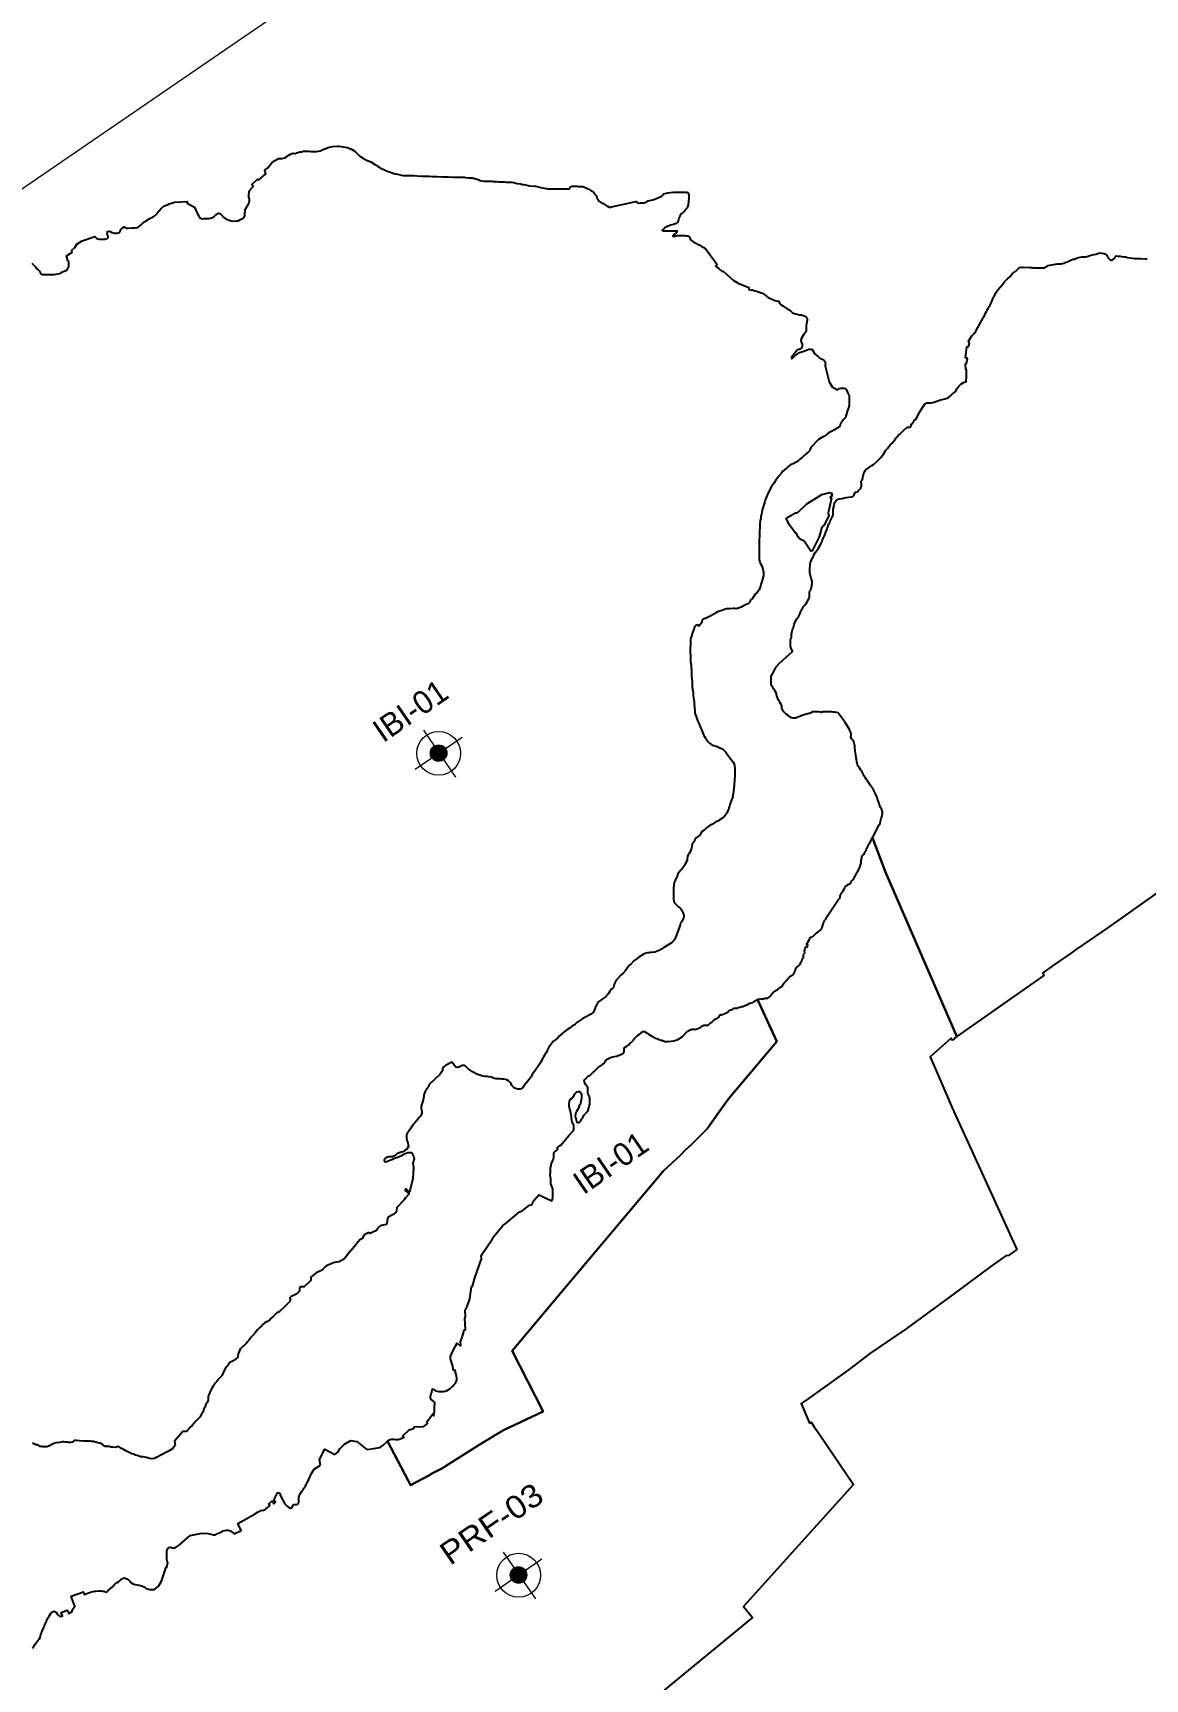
# Model space of a CAD drawing. Header units: metres. Extents: x 263924 to 318888, y 5017073 to 5064560.
# Drawn here: x 273638 to 278301, y 5035989 to 5042888 of the extents above; entities that cross this region are included whole.
import ezdxf

# ---------------------------------------------------------------- set-up
doc = ezdxf.new("R2010")
doc.units = ezdxf.units.M
doc.header["$LTSCALE"] = 38
for name, color, linetype, lineweight in [('1', 7, 'Continuous', 25), ('60', 7, 'Continuous', 13), ('61', 7, 'Continuous', 13)]:
    doc.layers.add(name, color=color, linetype=linetype, lineweight=lineweight)
doc.layers.add('6', color=7, linetype='Continuous')

msp = doc.modelspace()

# ---------------------------------------------------------------- hatches: boundary and pattern name
at = {"layer": '61'}
for points in [[(275358.59, 5039840.9, 1), (275319.46, 5039898.04, 1)], [(275693.69, 5036396.38, 1), (275654.55, 5036453.52, 1)]]:
    msp.add_hatch(color=256, dxfattribs=at).paths.add_polyline_path(points)

# ---------------------------------------------------------------- linework, layer by layer
at = {"layer": '1'}
for points in [[(274734.38, 5042381.96), (274740.38, 5042382.96), (274745.38, 5042384.96), (274757.38, 5042388.96), (274764.38, 5042389.96), (274772.38, 5042391.96), (274796.38, 5042391.96), (274803.38, 5042390.96), (274827.38, 5042390.96), (274835.38, 5042391.96), (274842.38, 5042393.96), (274849.38, 5042396.96), (274857.38, 5042399.96), (274866.38, 5042403.96), (274876.38, 5042406.96), (274885.38, 5042409.96), (274894.38, 5042411.96), (274913.38, 5042412.96), (274922.38, 5042412.96), (274955.38, 5042406.96), (274973.38, 5042400.96), (274988.38, 5042391.96)], [(274476.38, 5042098.96), (274490.38, 5042099.96), (274498.38, 5042100.96), (274506.38, 5042104.96), (274511.38, 5042106.96), (274519.38, 5042110.96), (274524.38, 5042114.96), (274526.38, 5042121.96), (274527.38, 5042128.96), (274528.38, 5042144.96), (274534.38, 5042156.96), (274538.38, 5042162.96), (274543.38, 5042172.96), (274545.38, 5042177.96), (274546.38, 5042182.96), (274546.38, 5042188.96), (274545.38, 5042194.96), (274543.38, 5042199.96), (274543.38, 5042205.96), (274544.38, 5042223.96), (274547.38, 5042228.96), (274552.38, 5042234.96), (274558.38, 5042241.96), (274561.38, 5042243.96), (274556.38, 5042251.96), (274580.38, 5042274.96), (274584.38, 5042270.96), (274615.38, 5042297.96), (274610.38, 5042308.96), (274613.38, 5042314.96), (274623.38, 5042322.96), (274643.38, 5042347.96), (274668.38, 5042361.96), (274683.38, 5042361.96), (274694.38, 5042363.96), (274701.38, 5042367.96), (274711.38, 5042375.96), (274718.38, 5042379.96), (274728.38, 5042383.96), (274734.38, 5042381.96)], [(274988.38, 5042391.96), (274995.38, 5042385.96), (275009.38, 5042371.96), (275024.38, 5042360.96), (275033.38, 5042355.96), (275043.38, 5042351.96), (275054.38, 5042346.96), (275074.38, 5042334.96), (275083.38, 5042329.96), (275090.38, 5042324.96), (275099.38, 5042318.96), (275114.39, 5042311.96), (275123.39, 5042308.96), (275133.39, 5042305.96), (275155.39, 5042297.96), (275166.39, 5042295.96), (275177.39, 5042292.96), (275188.39, 5042290.96), (275207.39, 5042289.96), (275236.39, 5042289.96), (275249.39, 5042288.96), (275268.39, 5042287.96), (275274.39, 5042287.96), (275284.39, 5042286.96), (275301.39, 5042286.96), (275311.39, 5042285.96), (275332.39, 5042285.96), (275353.39, 5042284.96), (275379.39, 5042284.96), (275399.39, 5042283.96), (275417.39, 5042283.96), (275431.39, 5042282.96), (275447.39, 5042282.96), (275452.39, 5042281.96), (275464.39, 5042280.96), (275472.39, 5042280.96), (275479.39, 5042279.96), (275495.39, 5042275.96), (275504.39, 5042272.96), (275511.39, 5042269.96)], [(275511.39, 5042269.96), (275518.39, 5042267.96), (275528.39, 5042266.96), (275536.39, 5042265.96), (275562.39, 5042265.96), (275568.39, 5042264.96), (275583.39, 5042264.96), (275591.39, 5042263.96), (275615.39, 5042263.96), (275621.39, 5042262.96), (275639.39, 5042261.96), (275646.39, 5042261.96), (275652.39, 5042260.96), (275658.39, 5042258.96), (275668.39, 5042256.96), (275682.39, 5042254.96), (275691.39, 5042252.96), (275696.39, 5042251.96), (275708.39, 5042249.96), (275719.39, 5042246.96), (275745.39, 5042244.96), (275750.39, 5042243.96), (275756.39, 5042242.96), (275761.39, 5042240.96), (275767.39, 5042239.96), (275774.39, 5042237.96), (275796.4, 5042234.96), (275823.4, 5042234.96), (275833.4, 5042233.96), (275880.4, 5042233.96), (275887.4, 5042234.96), (275889.4, 5042239.96), (275894.4, 5042243.96), (275899.4, 5042244.96), (275920.4, 5042244.96), (275925.4, 5042243.96), (275943.4, 5042243.96), (275948.4, 5042242.96), (275953.4, 5042239.96), (275963.4, 5042235.96)], [(275963.4, 5042235.96), (275968.4, 5042232.96), (275977.4, 5042227.96), (275983.4, 5042223.96), (275988.4, 5042219.96), (275994.4, 5042212.96), (276000.4, 5042204.96), (276004.4, 5042192.96), (276008.4, 5042187.96), (276013.4, 5042181.96), (276017.4, 5042177.96), (276023.4, 5042174.96), (276028.4, 5042172.96), (276041.4, 5042163.96), (276046.4, 5042161.96), (276053.4, 5042157.96), (276059.4, 5042157.96), (276063.4, 5042158.96), (276166.4, 5042181.96), (276171.4, 5042176.96), (276179.4, 5042174.96), (276185.4, 5042175.96), (276199.4, 5042175.96), (276207.4, 5042177.96), (276212.4, 5042179.96), (276217.4, 5042183.96), (276237.4, 5042188.96), (276242.4, 5042189.96), (276248.4, 5042191.96), (276255.4, 5042194.96), (276271.4, 5042202.96), (276276.4, 5042204.96), (276281.4, 5042210.96), (276281.4, 5042213.96), (276299.4, 5042216.96), (276322.4, 5042220.96), (276363.4, 5042220.96), (276371.4, 5042219.96), (276379.4, 5042219.96), (276384.4, 5042218.96)], [(276384.4, 5042218.96), (276388.4, 5042208.96), (276388.4, 5042196.96), (276385.4, 5042166.96), (276382.4, 5042158.96), (276380.4, 5042153.96), (276376.4, 5042148.96), (276369.4, 5042140.96), (276365.4, 5042136.96), (276357.4, 5042130.96), (276351.4, 5042122.96), (276345.4, 5042110.96), (276344.4, 5042104.96), (276340.4, 5042092.96), (276334.4, 5042088.96), (276327.4, 5042085.96), (276316.4, 5042082.96), (276311.4, 5042081.96), (276305.4, 5042079.96), (276294.4, 5042074.96), (276289.4, 5042071.96), (276281.4, 5042065.96), (276276.4, 5042060.96), (276281.4, 5042058.96), (276331.41, 5042058.96), (276338.41, 5042057.96), (276336.41, 5042050.96), (276325.41, 5042040.96), (276321.41, 5042035.96), (276327.41, 5042033.96), (276333.41, 5042037.96), (276338.41, 5042038.96), (276371.41, 5042038.96), (276378.41, 5042037.96), (276384.41, 5042037.96), (276391.41, 5042033.96), (276392.41, 5042027.96), (276398.41, 5042019.96), (276404.41, 5042013.95), (276414.41, 5042007.95)], [(274093.38, 5042084.96), (274099.38, 5042090.96), (274106.38, 5042095.96), (274120.38, 5042104.96), (274126.38, 5042108.96), (274142.38, 5042116.96), (274150.38, 5042122.96), (274156.38, 5042127.96), (274162.38, 5042136.96), (274166.38, 5042140.96), (274174.38, 5042149.96), (274184.38, 5042159.96), (274196.38, 5042165.96), (274202.38, 5042167.96), (274209.38, 5042170.96), (274219.38, 5042174.96), (274231.38, 5042178.96), (274284.38, 5042181.96), (274284.38, 5042173.96), (274315.38, 5042157.96), (274327.38, 5042132.96), (274333.38, 5042119.96), (274336.38, 5042114.96), (274347.38, 5042108.96), (274355.38, 5042109.96), (274376.38, 5042109.96), (274383.38, 5042110.96), (274391.38, 5042113.96), (274396.38, 5042116.96), (274401.38, 5042120.96), (274413.38, 5042130.96), (274418.38, 5042131.96), (274424.38, 5042129.96), (274433.38, 5042120.96), (274437.38, 5042115.96), (274442.38, 5042111.96), (274447.38, 5042108.96), (274461.38, 5042102.96), (274469.38, 5042099.96), (274476.38, 5042098.96)], [(273789.38, 5041927.96), (273786.38, 5041932.96), (273782.38, 5041939.96), (273781.38, 5041944.96), (273779.38, 5041953.96), (273802.38, 5041968.96), (273801.38, 5041976.96), (273814.38, 5041987.96), (273822.37, 5042002.96), (273845.37, 5042015.96), (273897.38, 5042034.96), (273905.38, 5042027.96), (273910.38, 5042024.96), (273916.38, 5042022.96), (273932.38, 5042022.96), (273940.38, 5042023.96), (273949.38, 5042025.96), (273953.38, 5042029.96), (273953.38, 5042035.96), (273949.38, 5042044.96), (273950.38, 5042055.96), (273955.38, 5042056.96), (273962.38, 5042054.96), (273969.38, 5042051.96), (273974.38, 5042049.96), (273980.38, 5042048.96), (273990.38, 5042048.96), (273999.38, 5042050.96), (274004.38, 5042056.96), (274008.38, 5042064.96), (274013.38, 5042070.96), (274020.38, 5042074.96), (274026.38, 5042070.96), (274031.38, 5042069.96), (274037.38, 5042069.96), (274054.38, 5042070.96), (274067.38, 5042070.96), (274078.38, 5042072.96), (274083.38, 5042075.96), (274093.38, 5042084.96)], [(276414.41, 5042007.95), (276423.41, 5042002.95), (276428.41, 5042000.95), (276433.41, 5041997.95), (276439.41, 5041993.95), (276444.41, 5041991.95), (276452.41, 5041988.95), (276455.41, 5041983.95), (276460.41, 5041979.95), (276506.41, 5041916.95), (276499.41, 5041910.95), (276504.41, 5041906.95), (276511.41, 5041903.95), (276527.41, 5041887.95), (276531.41, 5041888.95), (276573.41, 5041850.95), (276594.41, 5041838.95), (276639.42, 5041820.95), (276639.42, 5041812.95), (276651.42, 5041809.95), (276653.42, 5041810.95), (276697.42, 5041796.95), (276701.42, 5041793.95), (276708.42, 5041788.95), (276720.42, 5041778.95), (276730.42, 5041774.95), (276748.42, 5041766.95), (276754.42, 5041764.95), (276760.42, 5041763.95), (276765.42, 5041762.95), (276768.42, 5041756.95), (276774.42, 5041748.95), (276781.42, 5041743.95), (276787.42, 5041739.95), (276800.42, 5041731.95), (276805.42, 5041728.95), (276811.42, 5041724.95), (276816.42, 5041720.95), (276824.42, 5041713.95), (276826.42, 5041712.95)], [(273633.37, 5041922.96), (273641.37, 5041915.96), (273645.37, 5041911.96), (273649.37, 5041906.96), (273653.37, 5041899.96), (273661.38, 5041892.96), (273665.38, 5041888.96), (273669.38, 5041883.96), (273673.38, 5041877.96), (273678.38, 5041874.96), (273714.38, 5041874.96), (273729.38, 5041875.96), (273735.38, 5041876.96), (273749.38, 5041879.96), (273756.38, 5041881.96), (273762.38, 5041885.96), (273769.38, 5041888.96), (273779.38, 5041893.96), (273785.38, 5041899.96), (273788.38, 5041908.96), (273789.38, 5041921.96), (273789.38, 5041927.96)], [(277679.43, 5041803.95), (277681.43, 5041807.95), (277683.43, 5041810.95), (277702.43, 5041833.95), (277712.43, 5041847.95), (277725.43, 5041858.95), (277733.43, 5041865.95), (277739.43, 5041872.95), (277743.43, 5041877.95), (277750.43, 5041883.95), (277758.43, 5041889.95), (277768.43, 5041898.95), (277775.43, 5041904.95), (277783.43, 5041905.95), (277789.43, 5041905.95), (277819.43, 5041904.95), (277825.43, 5041904.95), (277831.43, 5041903.95), (277847.43, 5041903.95), (277864.43, 5041902.95), (277870.43, 5041902.95), (277877.43, 5041903.95), (277889.43, 5041909.95), (277894.43, 5041912.95), (277932.43, 5041919.96), (277948.43, 5041919.96), (277953.43, 5041920.96), (277962.43, 5041922.96), (277967.43, 5041925.96), (277973.43, 5041928.96), (277980.43, 5041930.96), (277992.43, 5041936.96), (277999.43, 5041938.96), (278004.43, 5041939.96), (278010.43, 5041942.96), (278021.43, 5041946.96), (278035.43, 5041948.96), (278052.43, 5041949.96), (278062.43, 5041951.96), (278068.43, 5041954.96)], [(278068.43, 5041954.96), (278074.43, 5041956.96), (278080.43, 5041957.96), (278087.43, 5041958.96), (278095.43, 5041960.96), (278100.43, 5041962.96), (278111.43, 5041965.96), (278127.43, 5041962.96), (278135.43, 5041960.96), (278140.43, 5041956.96), (278142.43, 5041951.96), (278144.43, 5041945.96), (278155.43, 5041935.96)], [(278155.43, 5041935.96), (278162.43, 5041934.96), (278168.43, 5041938.96), (278173.43, 5041943.96), (278175.43, 5041948.96), (278179.43, 5041952.96), (278186.43, 5041951.96), (278195.43, 5041951.96), (278202.43, 5041950.96), (278213.43, 5041949.96), (278220.43, 5041948.96), (278226.43, 5041946.96), (278247.43, 5041943.96), (278256.43, 5041942.96), (278273.43, 5041941.96), (278282.43, 5041941.96), (278300.43, 5041940.96), (278309.43, 5041940.96)], [(277504.44, 5041383.95), (277508.44, 5041388.95), (277511.44, 5041395.95), (277520.44, 5041407.95), (277528.44, 5041415.95), (277542.44, 5041423.95), (277550.44, 5041425.95), (277552.44, 5041448.95), (277552.44, 5041456.95), (277551.44, 5041473.95), (277549.44, 5041481.95), (277547.44, 5041493.95), (277547.44, 5041500.95), (277552.44, 5041502.95), (277555.44, 5041523.95), (277547.44, 5041525.95), (277553.44, 5041571.95), (277560.44, 5041572.95), (277564.44, 5041585.95), (277560.43, 5041595.95), (277574.43, 5041617.95), (277584.43, 5041627.95), (277590.43, 5041637.95), (277623.43, 5041695.95), (277626.43, 5041700.95), (277628.43, 5041706.95), (277631.43, 5041712.95), (277635.43, 5041719.95), (277640.43, 5041728.95), (277644.43, 5041735.95), (277647.43, 5041741.95), (277650.43, 5041746.95), (277653.43, 5041753.95), (277657.43, 5041761.95), (277661.43, 5041770.95), (277663.43, 5041775.95), (277668.43, 5041784.95), (277675.43, 5041796.95), (277678.36, 5041802.09), (277679.43, 5041803.95)], [(276826.42, 5041712.95), (276829.42, 5041711.95), (276840.42, 5041708.95), (276852.42, 5041706.95), (276859.42, 5041705.95), (276871.42, 5041701.95), (276880.42, 5041696.95), (276884.42, 5041691.95), (276884.42, 5041682.95), (276881.42, 5041667.95), (276880.42, 5041660.95), (276880.42, 5041653.95), (276879.42, 5041639.95), (276878.43, 5041634.95), (276874.43, 5041628.95), (276868.43, 5041622.95), (276860.43, 5041607.95), (276857.43, 5041598.95), (276858.43, 5041592.95), (276862.43, 5041582.95), (276863.43, 5041573.95), (276860.43, 5041567.95), (276853.43, 5041562.95), (276848.43, 5041560.95), (276842.43, 5041557.95), (276833.43, 5041548.95), (276821.43, 5041533.95), (276818.43, 5041527.95), (276819.43, 5041521.95), (276831.43, 5041532.95), (276837.43, 5041538.95), (276852.43, 5041547.95), (276860.43, 5041550.95), (276866.43, 5041552.95), (276881.43, 5041558.95), (276886.43, 5041559.95), (276891.43, 5041561.95), (276900.43, 5041562.95), (276905.43, 5041560.95), (276913.43, 5041546.95)], [(276913.43, 5041546.95), (276917.43, 5041541.95), (276931.43, 5041529.95), (276936.43, 5041524.95), (276941.43, 5041521.95), (276947.43, 5041519.95), (276955.43, 5041514.95), (276959.43, 5041508.95), (276960.43, 5041503.95), (276959.43, 5041497.95), (276959.43, 5041491.95), (276976.43, 5041425.95), (276989.43, 5041404.95), (277011.44, 5041391.95), (277019.44, 5041397.95), (277024.44, 5041398.95), (277039.44, 5041398.95), (277044.44, 5041397.95), (277048.44, 5041391.95), (277054.44, 5041376.95), (277058.44, 5041371.95), (277059.44, 5041366.95), (277060.44, 5041358.95), (277060.44, 5041335.95), (277059.44, 5041325.95), (277057.44, 5041316.95), (277053.44, 5041305.95), (277051.44, 5041300.95), (277048.44, 5041291.95), (277046.44, 5041282.95), (277045.44, 5041277.95), (277042.44, 5041272.95), (277037.44, 5041268.95), (277033.44, 5041263.95), (277028.44, 5041257.95), (277022.44, 5041246.95), (277020.44, 5041238.95), (277015.44, 5041235.95), (277010.44, 5041230.95), (276998.44, 5041224.95)], [(277198.45, 5041115.94), (277203.45, 5041122.94), (277208.45, 5041128.94), (277214.45, 5041138.95), (277220.45, 5041145.95), (277226.45, 5041153.95), (277234.45, 5041163.95), (277240.45, 5041168.95), (277245.45, 5041174.95), (277251.45, 5041182.95), (277255.45, 5041188.95), (277260.45, 5041193.95), (277265.45, 5041199.95), (277272.45, 5041205.95), (277289.44, 5041222.95), (277301.44, 5041233.95), (277306.44, 5041234.95), (277313.44, 5041234.95), (277318.44, 5041238.95), (277321.44, 5041247.95), (277330.44, 5041259.95), (277332.44, 5041265.95), (277340.44, 5041268.95), (277355.44, 5041297.95), (277376.44, 5041330.95), (277377.44, 5041332.95), (277380.44, 5041334.95), (277385.44, 5041336.95), (277391.44, 5041336.95), (277402.44, 5041337.95), (277411.44, 5041338.95), (277435.44, 5041347.95), (277442.44, 5041349.95), (277449.44, 5041350.95), (277455.44, 5041352.95), (277460.44, 5041353.95), (277474.44, 5041358.95), (277486.44, 5041368.95), (277491.44, 5041373.95), (277504.44, 5041383.95)], [(276998.44, 5041224.95), (276986.44, 5041216.95), (276979.44, 5041213.95), (276972.44, 5041209.95), (276962.44, 5041201.95), (276958.44, 5041197.95), (276952.44, 5041195.95), (276945.44, 5041192.95), (276931.44, 5041183.95), (276919.44, 5041171.95), (276908.44, 5041158.95), (276899.44, 5041149.94), (276896.44, 5041143.94), (276895.44, 5041137.94), (276889.44, 5041131.94), (276882.44, 5041125.94), (276871.44, 5041116.94), (276865.44, 5041110.94), (276851.44, 5041099.94), (276846.44, 5041094.94), (276840.44, 5041090.94), (276828.44, 5041083.94), (276820.44, 5041080.94), (276813.44, 5041077.94), (276803.44, 5041069.94), (276798.44, 5041064.94), (276787.44, 5041055.94), (276782.44, 5041050.94), (276774.44, 5041040.94), (276764.44, 5041028.94), (276758.44, 5041020.94), (276751.44, 5041011.94), (276745.45, 5041002.94), (276734.45, 5040986.94), (276724.45, 5040968.94), (276720.45, 5040958.94), (276716.45, 5040950.94), (276713.45, 5040943.94), (276708.45, 5040929.94), (276706.45, 5040922.94)], [(276995.45, 5040899.94), (276996.45, 5040904.94), (276997.45, 5040910.94), (276999.45, 5040919.94), (277005.45, 5040927.94), (277013.45, 5040933.94), (277020.45, 5040934.94), (277030.45, 5040936.94), (277047.7, 5040940.12), (277068.45, 5040943.94), (277077.45, 5040945.94), (277081.45, 5040949.94), (277083.45, 5040959.94), (277088.45, 5040962.94), (277094.45, 5040963.94), (277097.45, 5040968.94), (277101.45, 5040972.94), (277106.45, 5040976.94), (277109.45, 5040981.94), (277111.45, 5040987.94), (277112.45, 5040992.94), (277112.45, 5040998.94), (277110.45, 5041003.94), (277110.45, 5041009.94), (277114.45, 5041013.94), (277117.45, 5041021.94), (277117.45, 5041027.94), (277119.45, 5041033.94), (277120.45, 5041038.94), (277124.45, 5041046.94), (277127.45, 5041053.94), (277130.45, 5041056.94), (277150.45, 5041071.94), (277155.45, 5041074.94), (277161.45, 5041078.94), (277174.45, 5041089.94), (277179.45, 5041093.94), (277184.45, 5041099.94), (277190.45, 5041105.94), (277198.45, 5041115.94)], [(276706.45, 5040922.94), (276703.45, 5040913.94), (276698.45, 5040896.94), (276695.45, 5040887.94), (276692.45, 5040870.94), (276690.45, 5040861.94), (276689.45, 5040852.94), (276687.45, 5040844.94), (276685.45, 5040829.94), (276685.45, 5040811.94), (276684.45, 5040801.94), (276684.45, 5040783.94), (276683.45, 5040755.94), (276683.45, 5040743.94), (276682.45, 5040716.94), (276683.46, 5040689.94), (276683.46, 5040679.94), (276685.46, 5040671.94), (276687.46, 5040665.94), (276693.46, 5040653.94), (276699.46, 5040634.94), (276700.46, 5040627.94), (276700.46, 5040612.94), (276699.46, 5040607.94), (276697.46, 5040598.94), (276692.46, 5040583.94), (276690.46, 5040576.94), (276688.46, 5040568.94), (276683.46, 5040553.94), (276678.46, 5040548.94), (276672.46, 5040541.94), (276666.46, 5040535.94), (276654.46, 5040517.94), (276649.46, 5040512.94), (276645.46, 5040507.94), (276640.46, 5040498.94), (276632.46, 5040493.94), (276625.46, 5040490.94), (276614.46, 5040484.94), (276607.46, 5040480.94)], [(276895.46, 5040549.94), (276899.46, 5040553.94), (276901.46, 5040559.94), (276902.46, 5040564.94), (276904.46, 5040579.94), (276905.46, 5040584.94), (276904.46, 5040589.94), (276901.46, 5040600.94), (276899.46, 5040607.94), (276898.46, 5040613.94), (276896.46, 5040619.94), (276895.46, 5040626.94), (276895.46, 5040637.94), (276896.46, 5040662.94), (276898.46, 5040668.94), (276901.46, 5040675.94), (276905.46, 5040685.94), (276910.46, 5040694.94), (276912.46, 5040699.94), (276918.46, 5040711.94), (276924.46, 5040718.94), (276929.46, 5040726.94), (276933.46, 5040731.94), (276937.46, 5040737.94), (276944.46, 5040750.94), (276946.46, 5040756.94), (276948.46, 5040763.94), (276960.46, 5040789.94), (276961.46, 5040792.94), (276965.46, 5040802.94), (276968.46, 5040808.94), (276975.45, 5040829.94), (276978.45, 5040835.94), (276980.45, 5040840.94), (276990.45, 5040860.94), (276992.45, 5040866.94), (276992.45, 5040877.94), (276993.45, 5040886.94), (276993.45, 5040892.94), (276995.45, 5040899.94)], [(276764.48, 5040090.93), (276758.48, 5040105.93), (276755.48, 5040114.93), (276753.48, 5040121.93), (276749.48, 5040128.93), (276747.48, 5040133.93), (276743.48, 5040138.93), (276739.47, 5040144.93), (276732.47, 5040153.93), (276733.47, 5040191.93), (276744.47, 5040211.93), (276753.47, 5040230.93), (276767.47, 5040246.93), (276822.47, 5040295.93), (276813.47, 5040315.93), (276814.47, 5040346.94), (276816.47, 5040349.94), (276818.47, 5040354.94), (276818.47, 5040367.94), (276820.47, 5040379.94), (276822.47, 5040386.94), (276826.47, 5040395.94), (276828.47, 5040401.94), (276829.47, 5040407.94), (276835.47, 5040422.94), (276840.47, 5040431.94), (276849.47, 5040442.94), (276852.47, 5040448.94), (276857.47, 5040462.94), (276859.47, 5040467.94), (276864.47, 5040475.94), (276868.46, 5040483.94), (276874.46, 5040489.94), (276880.46, 5040496.94), (276884.46, 5040502.94), (276892.46, 5040518.94), (276893.46, 5040523.94), (276893.46, 5040537.94), (276894.46, 5040542.94), (276895.46, 5040549.94)], [(276607.46, 5040480.94), (276600.46, 5040477.94), (276586.46, 5040473.94), (276580.46, 5040474.94), (276574.46, 5040474.94), (276559.46, 5040473.94), (276545.46, 5040473.94), (276533.46, 5040469.94), (276527.46, 5040466.94), (276522.46, 5040465.94), (276517.46, 5040463.94), (276507.46, 5040460.94), (276492.46, 5040451.94), (276486.46, 5040448.94), (276480.46, 5040444.94), (276460.46, 5040434.94), (276448.46, 5040430.94), (276443.46, 5040426.94), (276442.46, 5040419.94), (276444.46, 5040417.94), (276429.46, 5040401.94), (276425.46, 5040406.94), (276421.46, 5040405.94), (276415.46, 5040402.94), (276411.46, 5040396.94), (276408.46, 5040388.94), (276405.46, 5040381.94), (276403.46, 5040374.94), (276398.46, 5040359.94), (276396.46, 5040352.93), (276395.46, 5040346.93), (276394.46, 5040328.93), (276394.46, 5040322.93), (276393.46, 5040308.93), (276393.46, 5040300.93), (276394.47, 5040268.93), (276394.47, 5040259.93), (276395.47, 5040249.93), (276397.47, 5040239.93), (276399.47, 5040207.93)], [(276399.47, 5040207.93), (276399.47, 5040192.93), (276400.47, 5040181.93), (276401.47, 5040166.93), (276401.47, 5040156.93), (276402.47, 5040145.93), (276405.47, 5040122.93), (276406.47, 5040109.93), (276410.47, 5040084.93), (276410.47, 5040073.93), (276411.47, 5040062.93), (276412.47, 5040043.93), (276413.47, 5040036.93), (276415.47, 5040029.93), (276418.47, 5040022.93), (276424.47, 5040005.93), (276428.47, 5039997.93), (276437.47, 5039976.93), (276439.47, 5039970.93), (276442.47, 5039963.93), (276447.47, 5039950.93), (276450.47, 5039943.93), (276453.47, 5039938.93), (276458.47, 5039931.93), (276470.47, 5039914.93), (276474.47, 5039910.93), (276479.47, 5039907.93), (276488.47, 5039902.93), (276506.47, 5039896.93), (276511.47, 5039894.93), (276522.47, 5039890.93), (276529.47, 5039886.93), (276535.47, 5039880.93), (276542.47, 5039872.93), (276546.47, 5039868.93), (276551.47, 5039860.93), (276560.47, 5039849.93), (276565.47, 5039842.93), (276573.47, 5039830.93), (276577.47, 5039823.93)], [(277067.48, 5039955.93), (277063.48, 5039964.93), (277060.48, 5039970.93), (277043.48, 5039997.93), (277038.48, 5040002.93), (277036.48, 5040007.93), (277032.48, 5040012.93), (277028.48, 5040018.93), (277020.48, 5040028.93), (277017.48, 5040033.93), (277013.48, 5040037.93), (277007.48, 5040039.93), (277000.48, 5040040.93), (276993.48, 5040040.93), (276986.48, 5040041.93), (276972.48, 5040041.93), (276967.48, 5040042.93), (276949.48, 5040042.93), (276944.48, 5040039.93), (276939.48, 5040040.93), (276931.48, 5040041.93), (276905.48, 5040041.93), (276902.48, 5040038.93), (276865.48, 5040028.93), (276835.48, 5040015.93), (276824.48, 5040015.93), (276818.48, 5040016.93), (276813.48, 5040019.93), (276808.48, 5040024.93), (276803.48, 5040027.93), (276796.48, 5040032.93), (276783.48, 5040045.93), (276777.48, 5040057.93), (276778.48, 5040062.93), (276778.48, 5040068.93), (276776.48, 5040070.93), (276775.48, 5040073.93), (276770.48, 5040079.93), (276767.48, 5040085.93), (276764.48, 5040090.93)], [(277199.48, 5039623.93), (277195.48, 5039635.93), (277191.48, 5039641.93), (277188.48, 5039648.93), (277186.48, 5039657.93), (277185.02, 5039663.03), (277179.48, 5039676.93), (277177.48, 5039682.93), (277174.48, 5039688.93), (277168.48, 5039701.93), (277162.48, 5039715.93), (277152.48, 5039729.93), (277145.48, 5039739.93), (277140.48, 5039745.93), (277137.48, 5039751.93), (277131.48, 5039760.93), (277126.48, 5039767.93), (277123.48, 5039772.93), (277118.48, 5039781.93), (277115.48, 5039787.93), (277113.48, 5039792.93), (277109.48, 5039797.93), (277102.48, 5039808.93), (277098.48, 5039814.93), (277095.48, 5039820.93), (277092.48, 5039833.93), (277090.48, 5039842.93), (277088.48, 5039857.93), (277087.48, 5039862.93), (277085.48, 5039878.93), (277084.48, 5039893.93), (277083.48, 5039899.93), (277081.48, 5039910.93), (277079.48, 5039916.93), (277075.48, 5039922.93), (277070.48, 5039929.93), (277067.48, 5039936.93), (277068.48, 5039943.93), (277068.48, 5039950.93), (277067.48, 5039955.93)], [(276577.47, 5039823.93), (276579.47, 5039817.93), (276580.47, 5039806.93), (276581.47, 5039798.93), (276580.47, 5039791.93), (276580.47, 5039773.93), (276579.47, 5039755.93), (276579.47, 5039748.93), (276578.47, 5039741.93), (276577.47, 5039730.93), (276576.47, 5039725.93), (276575.47, 5039707.93), (276574.47, 5039699.93), (276572.47, 5039692.93), (276570.47, 5039682.93), (276567.47, 5039673.93), (276565.47, 5039668.93), (276561.47, 5039657.93), (276560.47, 5039650.93), (276557.47, 5039643.93), (276555.47, 5039637.93), (276550.47, 5039624.93), (276547.47, 5039617.93), (276543.47, 5039611.93), (276535.47, 5039602.93), (276531.47, 5039598.93), (276522.47, 5039592.93), (276514.47, 5039587.93), (276509.47, 5039584.93), (276501.47, 5039580.93), (276495.47, 5039576.93), (276486.47, 5039571.93), (276481.47, 5039568.93), (276475.47, 5039565.93), (276467.47, 5039560.93), (276462.47, 5039556.93), (276452.47, 5039546.93), (276441.47, 5039538.93), (276436.47, 5039529.93), (276433.47, 5039524.93)], [(278366.49, 5039294.93), (278212.49, 5039185.93), (278131.28, 5039129.36), (278123.49, 5039123.93), (278009.48, 5039044.93), (277991.64, 5039032.5), (277920.48, 5038982.93), (277871.48, 5038948.93), (277876.48, 5038937.93), (277722.39, 5038829.41), (277511.23, 5038681.5), (277211.99, 5039370.68), (277157.48, 5039513.93), (277185.48, 5039568.93), (277189.48, 5039574.93), (277191.48, 5039582.93), (277193.48, 5039589.93), (277194.48, 5039594.93), (277196.48, 5039602.93), (277198.48, 5039609.93), (277199.48, 5039615.93), (277199.48, 5039623.93)], [(276433.47, 5039524.93), (276428.47, 5039520.93), (276418.47, 5039514.93), (276413.47, 5039505.93), (276411.47, 5039499.93), (276407.47, 5039494.93), (276401.47, 5039486.93), (276398.47, 5039470.93), (276393.47, 5039455.93), (276389.47, 5039448.93), (276385.47, 5039442.93), (276382.47, 5039436.93), (276381.47, 5039426.93), (276380.47, 5039418.93), (276374.47, 5039407.93), (276369.47, 5039398.93), (276366.47, 5039393.93), (276358.47, 5039382.93), (276353.47, 5039376.93), (276342.47, 5039362.93), (276338.47, 5039353.93), (276335.47, 5039344.93), (276330.47, 5039335.93), (276326.47, 5039327.93), (276324.47, 5039314.93), (276323.47, 5039304.93), (276323.47, 5039256.93), (276326.47, 5039243.93), (276330.47, 5039238.93), (276344.47, 5039224.93), (276354.47, 5039216.93), (276358.47, 5039211.93), (276361.47, 5039206.93), (276363.47, 5039201.93), (276364.47, 5039196.93), (276366.47, 5039191.93), (276367.47, 5039185.93), (276365.47, 5039177.93), (276362.47, 5039171.93), (276357.47, 5039162.93)], [(277062.48, 5039321.93), (277066.48, 5039326.93), (277069.48, 5039332.93), (277073.48, 5039336.93), (277077.48, 5039341.93), (277080.48, 5039346.93), (277086.48, 5039355.93), (277093.48, 5039369.93), (277096.48, 5039374.93), (277101.48, 5039383.93), (277104.48, 5039390.93), (277109.48, 5039405.93), (277110.48, 5039412.93), (277110.48, 5039418.93), (277112.48, 5039429.93), (277113.48, 5039434.93), (277115.48, 5039440.93), (277122.48, 5039445.93), (277127.48, 5039456.93), (277131.48, 5039461.93), (277134.48, 5039470.93), (277136.48, 5039475.93), (277139.48, 5039480.93), (277140.48, 5039482.93), (277141.48, 5039485.93), (277148.48, 5039495.93), (277157.48, 5039513.93), (277211.99, 5039370.68), (277511.23, 5038681.5)], [(276868.47, 5039022.93), (276870.47, 5039027.93), (276874.47, 5039032.93), (276873.47, 5039039.93), (276877.47, 5039057.93), (276884.47, 5039055.93), (276887.47, 5039064.93), (276881.47, 5039067.93), (276890.47, 5039083.93), (276892.47, 5039085.93), (276896.47, 5039096.93), (276901.47, 5039099.93), (276907.47, 5039100.93), (276912.47, 5039104.93), (276916.47, 5039109.93), (276923.47, 5039115.93), (276928.47, 5039118.93), (276934.47, 5039122.93), (276942.47, 5039129.93), (276946.47, 5039138.93), (276949.47, 5039147.93), (276950.47, 5039152.93), (276952.47, 5039158.93), (276958.47, 5039168.93), (276962.48, 5039173.93), (276966.48, 5039181.93), (276969.48, 5039186.93), (277014.48, 5039254.93), (277020.48, 5039260.93), (277022.48, 5039264.93), (277022.48, 5039270.93), (277025.48, 5039276.93), (277028.48, 5039281.93), (277032.48, 5039286.93), (277035.48, 5039291.93), (277039.48, 5039298.93), (277046.48, 5039312.93), (277052.48, 5039315.93), (277056.48, 5039319.93), (277062.48, 5039321.93)], [(276357.47, 5039162.93), (276353.47, 5039157.93), (276351.47, 5039149.93), (276348.47, 5039141.93), (276339.47, 5039114.93), (276332.47, 5039096.93), (276329.47, 5039089.93), (276324.47, 5039083.93), (276319.47, 5039078.93), (276311.47, 5039071.93), (276303.47, 5039066.93), (276290.47, 5039058.93), (276283.47, 5039054.93), (276278.47, 5039050.93), (276273.47, 5039047.93), (276263.47, 5039042.93), (276258.47, 5039040.93), (276252.47, 5039037.93), (276245.47, 5039035.93), (276233.47, 5039033.93), (276226.47, 5039033.93), (276220.47, 5039032.93), (276214.47, 5039032.93), (276208.47, 5039030.93), (276200.47, 5039027.93), (276178.47, 5039014.93), (276171.46, 5039008.93), (276157.46, 5038998.93), (276146.46, 5038986.93), (276139.46, 5038980.93), (276132.46, 5038972.93), (276119.46, 5038954.93), (276111.46, 5038945.93), (276103.46, 5038938.93), (276095.46, 5038930.93), (276083.46, 5038917.93), (276076.46, 5038903.93), (276074.46, 5038897.93), (276072.46, 5038886.93), (276065.46, 5038880.93)], [(276683.47, 5038839.93), (276686.47, 5038838.93), (276693.47, 5038839.93), (276701.47, 5038839.93), (276706.47, 5038841.93), (276712.47, 5038842.93), (276718.47, 5038842.93), (276724.47, 5038846.93), (276729.47, 5038850.93), (276732.47, 5038855.93), (276736.47, 5038860.93), (276740.47, 5038864.93), (276745.47, 5038868.93), (276755.47, 5038875.93), (276760.47, 5038878.93), (276770.47, 5038886.93), (276777.47, 5038891.93), (276781.47, 5038896.93), (276784.47, 5038901.93), (276788.47, 5038907.93), (276797.47, 5038916.93), (276801.47, 5038921.93), (276810.47, 5038929.93), (276818.47, 5038937.93), (276824.47, 5038940.93), (276828.47, 5038944.93), (276830.47, 5038950.93), (276833.47, 5038956.93), (276834.47, 5038961.93), (276838.47, 5038969.93), (276842.47, 5038974.93), (276847.47, 5038977.93), (276852.47, 5038981.93), (276854.47, 5038986.93), (276858.47, 5038993.93), (276861.47, 5038998.93), (276863.47, 5039004.93), (276866.47, 5039009.93), (276868.47, 5039014.93), (276868.47, 5039022.93)], [(276065.46, 5038880.93), (276059.46, 5038876.93), (276055.46, 5038868.92), (276051.46, 5038861.92), (276045.46, 5038854.92), (276040.46, 5038849.92), (276032.46, 5038843.92), (276024.46, 5038838.92), (276009.46, 5038826.92), (276005.46, 5038821.92), (276002.46, 5038815.92), (275996.46, 5038805.92), (275993.46, 5038797.92), (275988.46, 5038783.92), (275981.46, 5038776.92), (275943.46, 5038757.92), (275935.46, 5038751.92), (275918.46, 5038739.92), (275911.46, 5038733.92), (275906.46, 5038729.92), (275900.46, 5038725.92), (275887.46, 5038716.92), (275880.46, 5038711.92), (275871.46, 5038705.92), (275864.46, 5038699.92), (275846.46, 5038684.92), (275838.46, 5038676.92), (275830.46, 5038669.92), (275820.46, 5038661.92), (275809.46, 5038648.92), (275804.46, 5038642.92), (275800.46, 5038636.92), (275798.46, 5038631.92), (275792.46, 5038620.92), (275789.46, 5038613.92), (275784.46, 5038605.92), (275778.46, 5038596.92), (275767.46, 5038575.92), (275761.46, 5038565.92), (275756.46, 5038556.92)], [(274843.44, 5036885.92), (274839.44, 5036908.92), (274862.44, 5036952.92), (274903.44, 5036929.92), (274918.44, 5036940.92), (274924.44, 5036953.92), (274944.44, 5036972.92), (274971.44, 5036988.92), (274996.44, 5036983.92), (275038.44, 5036950.92), (275076.44, 5036956.92), (275091.44, 5036959.92), (275096.44, 5036961.92), (275101.44, 5036964.92), (275106.44, 5036968.92), (275125.44, 5036985.92), (275210.85, 5036821.34), (275221.44, 5036800.92), (275298.44, 5036841.92), (275309.44, 5036848.92), (275310.44, 5036849.92), (275352.44, 5036870.92), (275378.45, 5036887.92), (275509.45, 5036970.92), (275611.45, 5037031.92), (275777.45, 5037110.92), (275647.45, 5037364.92), (275851.46, 5037607.92), (276251.98, 5038084.54), (276282.03, 5038118.21), (276352.46, 5038184.92), (276372.46, 5038204.92), (276399.46, 5038228.92), (276465.47, 5038294.92), (276517.47, 5038370.92), (276554.47, 5038420.92), (276756.47, 5038660.93), (276676.47, 5038836.93), (276678.47, 5038837.93), (276683.47, 5038839.93)], [(276676.47, 5038836.93), (276756.47, 5038660.93), (276554.47, 5038420.92), (276517.47, 5038370.92), (276465.47, 5038294.92), (276399.46, 5038228.92), (276372.46, 5038204.92), (276352.46, 5038184.92), (276282.03, 5038118.21), (276251.98, 5038084.54), (275851.46, 5037607.92), (275647.45, 5037364.92), (275777.45, 5037110.92), (275611.45, 5037031.92), (275509.45, 5036970.92), (275378.45, 5036887.92), (275352.44, 5036870.92), (275310.44, 5036849.92), (275309.44, 5036848.92), (275298.44, 5036841.92), (275221.44, 5036800.92), (275210.85, 5036821.34), (275125.44, 5036985.92), (275133.44, 5036991.92), (275140.44, 5036994.92), (275146.44, 5036994.92), (275151.44, 5036993.92), (275158.44, 5036992.92), (275169.44, 5036992.92), (275174.44, 5036994.92), (275180.44, 5036996.92), (275185.44, 5036997.92), (275193.44, 5037001.92), (275188.44, 5037008.92), (275215.44, 5037032.92), (275233.44, 5037038.92), (275238.44, 5037045.92), (275277.45, 5037046.92), (275292.45, 5037059.92), (275291.45, 5037068.92)], [(276445.47, 5038726.92), (276450.47, 5038728.92), (276469.47, 5038728.92), (276473.47, 5038732.92), (276478.47, 5038738.92), (276484.47, 5038741.93), (276490.47, 5038746.93), (276494.47, 5038751.93), (276500.47, 5038755.93), (276505.47, 5038757.93), (276509.47, 5038761.93), (276514.47, 5038764.93), (276516.47, 5038771.93), (276521.47, 5038773.93), (276521.47, 5038770.93), (276538.47, 5038777.93), (276552.47, 5038784.93), (276555.47, 5038789.93), (276560.47, 5038791.93), (276572.47, 5038795.93), (276578.47, 5038799.93), (276584.47, 5038799.93), (276589.47, 5038800.93), (276595.47, 5038802.93), (276609.47, 5038806.93), (276614.47, 5038807.93), (276619.47, 5038809.93), (276631.47, 5038813.93), (276636.47, 5038816.93), (276643.47, 5038820.93), (276650.47, 5038822.93), (276656.47, 5038824.93), (276660.47, 5038828.93), (276676.47, 5038836.93)], [(276117.46, 5038633.92), (276127.46, 5038641.92), (276132.46, 5038644.92), (276137.46, 5038646.92), (276140.46, 5038651.92), (276144.46, 5038655.92), (276149.46, 5038659.92), (276155.46, 5038666.92), (276159.46, 5038671.92), (276173.46, 5038685.92), (276179.46, 5038689.92), (276185.46, 5038694.92), (276189.46, 5038699.92), (276195.46, 5038702.92), (276202.46, 5038702.92), (276207.46, 5038698.92), (276213.46, 5038695.92), (276218.46, 5038691.92), (276233.46, 5038682.92), (276238.46, 5038680.92), (276248.46, 5038674.92), (276253.46, 5038672.92), (276258.46, 5038671.92), (276263.46, 5038669.92), (276270.46, 5038666.92), (276275.46, 5038665.92), (276280.46, 5038663.92), (276288.46, 5038660.92), (276301.47, 5038660.92), (276324.47, 5038663.92), (276341.47, 5038669.92), (276360.47, 5038680.92), (276380.47, 5038702.92), (276390.47, 5038708.92), (276400.47, 5038712.92), (276406.47, 5038712.92), (276412.47, 5038711.92), (276415.47, 5038710.92), (276437.47, 5038718.92), (276445.47, 5038726.92)], [(277511.23, 5038681.5), (277503.77, 5038676.34), (277498.35, 5038669.47), (277491.18, 5038666.87), (277487.01, 5038674.66), (277399.48, 5038596.93), (277444.48, 5038492.93), (277492.47, 5038382.92), (277762.47, 5037788.93), (277728.47, 5037763.93), (277717.47, 5037762.93), (277655.47, 5037719.93), (277503.47, 5037605.93), (277298.94, 5037456.65), (277146.47, 5037352.93), (277066.46, 5037291.93), (277032.46, 5037266.93), (276883.89, 5037160.98), (276859.46, 5037143.93), (276894.46, 5037061.93), (276900.46, 5037065.93), (276913.46, 5037045.93), (276934.46, 5037016.93), (277078.46, 5036803.93), (276616.71, 5036293.14), (276654.47, 5036246.95), (276285.07, 5035942.42)], [(275972.46, 5038410.92), (275972.46, 5038422.92), (275971.46, 5038428.92), (275968.46, 5038433.92), (275966.46, 5038438.92), (275964.46, 5038448.92), (275964.46, 5038467.92), (275961.46, 5038473.92), (275956.46, 5038479.92), (275952.46, 5038485.92), (275950.46, 5038490.92), (275949.46, 5038495.92), (275951.46, 5038501.92), (275964.46, 5038514.92), (275969.46, 5038516.92), (275974.46, 5038519.92), (275984.46, 5038529.92), (275990.46, 5038534.92), (276000.46, 5038544.92), (276005.46, 5038548.92), (276013.46, 5038556.92), (276020.46, 5038560.92), (276026.46, 5038564.92), (276031.46, 5038568.92), (276035.46, 5038573.92), (276038.46, 5038579.92), (276042.46, 5038584.92), (276048.46, 5038588.92), (276053.46, 5038590.92), (276059.46, 5038593.92), (276064.46, 5038595.92), (276069.46, 5038596.92), (276076.46, 5038597.92), (276084.46, 5038598.92), (276109.46, 5038609.92), (276114.46, 5038611.92), (276117.46, 5038617.92), (276117.46, 5038623.92), (276116.46, 5038628.92), (276117.46, 5038633.92)], [(275451.45, 5038556.92), (275446.45, 5038559.92), (275438.45, 5038559.92), (275432.45, 5038557.92), (275423.45, 5038552.92), (275417.45, 5038551.92), (275411.45, 5038553.92), (275394.45, 5038573.92), (275368.45, 5038559.92), (275358.45, 5038552.92), (275355.45, 5038546.92), (275355.45, 5038537.92), (275344.45, 5038521.92), (275299.45, 5038480.92), (275297.45, 5038475.92), (275296.45, 5038470.92), (275288.45, 5038459.92), (275283.45, 5038453.92), (275279.45, 5038444.92), (275277.45, 5038438.92), (275276.45, 5038430.92), (275275.45, 5038425.92), (275274.45, 5038416.92), (275268.45, 5038398.92), (275266.45, 5038389.92), (275266.45, 5038381.92), (275267.45, 5038373.92), (275268.45, 5038366.92), (275268.45, 5038359.92), (275266.45, 5038353.92), (275262.45, 5038347.92), (275257.45, 5038342.92), (275247.45, 5038329.92), (275240.45, 5038321.92), (275234.45, 5038313.92), (275229.45, 5038306.92), (275224.45, 5038300.92), (275222.45, 5038297.92), (275206.45, 5038271.92), (275204.45, 5038267.92)], [(275756.46, 5038556.92), (275744.46, 5038538.92), (275737.46, 5038529.92), (275731.46, 5038521.92), (275726.46, 5038512.92), (275717.46, 5038500.92), (275705.46, 5038485.92), (275696.46, 5038474.92), (275691.46, 5038467.92), (275685.46, 5038462.92), (275680.46, 5038460.92), (275672.46, 5038460.92), (275665.46, 5038461.92), (275658.46, 5038464.92), (275652.46, 5038469.92), (275646.46, 5038476.92), (275643.46, 5038482.92), (275638.46, 5038488.92), (275631.46, 5038495.92), (275625.46, 5038499.92), (275612.46, 5038502.92), (275603.46, 5038502.92), (275595.46, 5038503.92), (275585.46, 5038503.92), (275579.46, 5038504.92), (275569.46, 5038507.92), (275560.46, 5038510.92), (275549.46, 5038512.92), (275544.46, 5038513.92), (275538.46, 5038514.92), (275532.46, 5038514.92), (275522.46, 5038515.92), (275515.45, 5038517.92), (275507.45, 5038520.92), (275502.45, 5038522.92), (275480.45, 5038533.92), (275475.45, 5038537.92), (275463.45, 5038545.92), (275458.45, 5038550.92), (275451.45, 5038556.92)], [(275807.46, 5038110.92), (275807.46, 5038123.92), (275808.46, 5038131.92), (275810.46, 5038140.92), (275812.46, 5038150.92), (275818.46, 5038160.92), (275820.46, 5038167.92), (275821.46, 5038175.92), (275821.46, 5038181.92), (275822.46, 5038187.92), (275822.46, 5038193.92), (275824.46, 5038198.92), (275828.46, 5038202.92), (275834.46, 5038205.92), (275838.46, 5038209.92), (275836.46, 5038214.92), (275846.46, 5038223.92), (275856.46, 5038230.92), (275856.46, 5038232.92), (275886.46, 5038268.92), (275904.46, 5038287.92), (275905.46, 5038291.92), (275905.46, 5038309.92), (275903.46, 5038314.92), (275900.46, 5038319.92), (275899.46, 5038324.92), (275897.46, 5038329.92), (275895.46, 5038339.92), (275895.46, 5038345.92), (275894.46, 5038351.92), (275893.46, 5038359.92), (275891.46, 5038369.92), (275888.46, 5038377.92), (275887.46, 5038382.92), (275886.46, 5038388.92), (275886.46, 5038400.92), (275887.46, 5038408.92), (275889.46, 5038413.92), (275892.46, 5038418.92), (275898.46, 5038422.92)], [(275898.46, 5038422.92), (275902.46, 5038427.92), (275911.46, 5038442.92), (275915.46, 5038446.92), (275920.46, 5038449.92), (275925.46, 5038450.92), (275931.46, 5038450.92), (275935.46, 5038445.92), (275937.46, 5038440.92), (275938.46, 5038434.92), (275938.46, 5038427.92), (275937.46, 5038421.92), (275936.46, 5038416.92), (275935.46, 5038408.92), (275933.46, 5038400.92), (275931.46, 5038395.92), (275928.46, 5038390.92), (275925.46, 5038380.92), (275917.46, 5038367.92), (275914.46, 5038361.92), (275913.46, 5038356.92), (275911.46, 5038348.92), (275913.46, 5038340.92), (275915.46, 5038333.92), (275917.46, 5038323.92), (275922.46, 5038320.92), (275928.46, 5038320.92), (275935.46, 5038327.92), (275937.46, 5038334.92), (275941.46, 5038339.92), (275944.46, 5038344.92), (275946.46, 5038349.92), (275950.46, 5038354.92), (275954.46, 5038358.92), (275959.46, 5038362.92), (275965.46, 5038372.92), (275969.46, 5038382.92), (275972.46, 5038397.92), (275973.46, 5038403.92), (275972.46, 5038410.92)], [(275204.45, 5038267.92), (275204.45, 5038255.92), (275205.45, 5038248.92), (275207.45, 5038242.92), (275210.45, 5038235.92), (275211.45, 5038227.92), (275212.45, 5038220.92), (275206.45, 5038209.92), (275198.45, 5038204.92), (275189.45, 5038198.92), (275182.45, 5038196.92), (275170.45, 5038192.92), (275165.45, 5038190.92), (275160.45, 5038187.92), (275153.45, 5038181.92), (275146.45, 5038177.92), (275141.45, 5038176.92), (275128.45, 5038176.92), (275122.45, 5038175.92), (275117.45, 5038173.92), (275111.45, 5038163.92), (275112.45, 5038157.92), (275117.45, 5038156.92), (275124.45, 5038158.92), (275138.45, 5038164.92), (275143.45, 5038166.92), (275154.45, 5038171.92), (275163.45, 5038174.92), (275173.45, 5038178.92), (275182.45, 5038181.92), (275193.45, 5038188.92), (275198.45, 5038190.92), (275210.45, 5038195.92), (275222.45, 5038195.92), (275228.45, 5038191.92), (275231.45, 5038185.92), (275233.45, 5038180.92), (275235.45, 5038174.92), (275236.45, 5038168.92), (275235.45, 5038161.92)], [(275235.45, 5038161.92), (275232.45, 5038156.92), (275232.45, 5038154.92), (275231.45, 5038150.92), (275232.45, 5038144.92), (275234.45, 5038130.92), (275230.45, 5038086.92), (275217.45, 5038028.92), (275203.45, 5038042.92), (275198.45, 5038036.92), (275215.45, 5038021.92), (275202.45, 5038007.92), (275198.45, 5038003.92), (275194.45, 5037997.92), (275164.45, 5037964.92), (275161.45, 5037945.92), (275145.45, 5037934.92), (275126.45, 5037923.92), (275120.45, 5037893.92), (275099.45, 5037889.92), (275090.45, 5037883.92), (275083.45, 5037876.92), (275078.45, 5037868.92), (275050.45, 5037856.92), (275046.45, 5037860.92), (275025.45, 5037848.92), (275020.45, 5037834.92), (275009.45, 5037829.92), (274972.45, 5037784.92), (274968.45, 5037782.92), (274965.45, 5037777.92), (274961.45, 5037771.92), (274951.45, 5037759.92), (274945.45, 5037752.92), (274931.45, 5037742.92), (274925.44, 5037739.92), (274920.44, 5037737.92), (274910.44, 5037735.92), (274904.44, 5037734.92), (274896.44, 5037733.92)], [(275389.45, 5037338.92), (275391.45, 5037348.92), (275408.45, 5037381.92), (275417.45, 5037396.92), (275429.45, 5037385.92), (275432.45, 5037389.92), (275430.45, 5037403.92), (275438.45, 5037419.92), (275446.45, 5037450.92), (275452.45, 5037453.92), (275449.45, 5037499.92), (275451.45, 5037508.92), (275450.45, 5037532.92), (275458.45, 5037550.92), (275469.45, 5037582.92), (275476.45, 5037633.92), (275480.45, 5037633.92), (275491.45, 5037670.92), (275519.45, 5037749.92), (275517.45, 5037763.92), (275565.45, 5037833.92), (275569.45, 5037842.92), (275608.45, 5037889.92), (275622.45, 5037899.92), (275678.45, 5037946.92), (275688.46, 5037949.92), (275719.46, 5037974.92), (275730.46, 5037975.92), (275739.46, 5037995.92), (275759.46, 5038018.92), (275813.46, 5037992.92), (275816.46, 5037999.92), (275818.46, 5038006.92), (275818.46, 5038029.92), (275817.46, 5038036.92), (275817.46, 5038043.92), (275809.46, 5038063.92), (275809.46, 5038083.92), (275806.46, 5038101.92), (275807.46, 5038110.92)], [(274896.44, 5037733.92), (274891.44, 5037731.92), (274886.44, 5037727.92), (274879.44, 5037725.92), (274874.44, 5037723.92), (274868.44, 5037720.92), (274863.44, 5037716.92), (274850.44, 5037702.92), (274825.44, 5037691.92), (274803.44, 5037672.92), (274803.44, 5037658.92), (274775.44, 5037632.92), (274762.44, 5037632.92), (274757.44, 5037630.92), (274756.44, 5037625.92), (274755.44, 5037617.92), (274752.44, 5037611.92), (274744.44, 5037603.92), (274730.44, 5037596.92), (274720.44, 5037592.92), (274715.44, 5037586.92), (274717.44, 5037581.92), (274716.44, 5037576.92), (274712.44, 5037568.92), (274707.44, 5037562.92), (274698.44, 5037554.92), (274693.44, 5037548.92), (274688.44, 5037544.92), (274676.44, 5037532.92), (274671.44, 5037528.92), (274665.44, 5037524.92), (274659.44, 5037521.92), (274647.44, 5037509.92), (274636.44, 5037499.92), (274632.44, 5037495.92), (274621.44, 5037486.92), (274612.44, 5037482.92), (274602.44, 5037474.92), (274598.44, 5037469.92), (274589.44, 5037462.92)], [(274589.44, 5037462.92), (274584.44, 5037456.92), (274580.44, 5037451.92), (274570.44, 5037439.92), (274566.44, 5037434.92), (274556.44, 5037423.92), (274549.44, 5037415.92), (274541.44, 5037406.92), (274537.44, 5037402.92), (274534.44, 5037396.92), (274525.44, 5037388.92), (274521.44, 5037384.92), (274516.44, 5037381.92), (274508.44, 5037372.92), (274504.44, 5037365.92), (274498.44, 5037350.92), (274497.44, 5037344.92), (274497.44, 5037337.92), (274487.44, 5037328.92), (274480.44, 5037323.92), (274464.44, 5037315.92), (274460.44, 5037310.92), (274455.44, 5037302.92), (274450.44, 5037297.92), (274444.44, 5037288.92), (274438.44, 5037278.92), (274434.44, 5037268.92), (274431.44, 5037262.92), (274429.44, 5037257.92), (274421.44, 5037250.92), (274416.44, 5037245.92), (274409.44, 5037235.92), (274404.44, 5037229.92), (274398.44, 5037221.92), (274394.44, 5037215.92), (274387.43, 5037205.92), (274382.43, 5037196.92), (274379.43, 5037189.92), (274375.43, 5037179.92), (274373.43, 5037173.92)], [(275291.45, 5037068.92), (275314.45, 5037099.92), (275318.45, 5037091.92), (275320.45, 5037101.92), (275321.45, 5037109.92), (275321.45, 5037134.92), (275323.45, 5037141.92), (275323.45, 5037147.92), (275319.45, 5037151.92), (275313.45, 5037156.92), (275308.45, 5037160.92), (275305.45, 5037165.92), (275305.45, 5037172.92), (275307.45, 5037186.92), (275310.45, 5037191.92), (275312.45, 5037199.92), (275313.45, 5037205.92), (275318.45, 5037202.92), (275326.45, 5037196.92), (275333.45, 5037194.92), (275339.45, 5037193.92), (275360.45, 5037193.92), (275365.45, 5037194.92), (275371.45, 5037196.92), (275378.45, 5037200.92), (275386.45, 5037205.92), (275398.45, 5037215.92), (275403.45, 5037221.92), (275409.45, 5037228.92), (275412.45, 5037234.92), (275415.45, 5037241.92), (275415.45, 5037249.92), (275412.45, 5037264.92), (275410.45, 5037273.92), (275409.45, 5037278.92), (275407.45, 5037283.92), (275401.45, 5037281.92), (275397.45, 5037303.92), (275389.45, 5037330.92), (275389.45, 5037338.92)], [(274373.43, 5037173.92), (274372.43, 5037167.92), (274373.43, 5037162.92), (274373.43, 5037156.92), (274367.43, 5037146.92), (274363.43, 5037142.92), (274362.43, 5037134.92), (274360.43, 5037127.92), (274355.43, 5037120.92), (274353.43, 5037113.92), (274350.43, 5037107.92), (274346.43, 5037101.92), (274337.43, 5037086.92), (274332.43, 5037080.92), (274324.43, 5037072.92), (274320.43, 5037067.92), (274314.43, 5037060.92), (274305.43, 5037050.92), (274297.43, 5037043.92), (274289.43, 5037033.92), (274285.43, 5037029.92), (274280.43, 5037026.92), (274271.43, 5037026.92), (274266.43, 5037025.92), (274231.43, 5036985.92), (274234.43, 5036968.92), (274224.43, 5036954.92), (274209.43, 5036945.92), (274171.43, 5036925.92), (274161.43, 5036919.92), (274155.43, 5036916.92), (274148.43, 5036913.92), (274136.43, 5036911.92), (274128.43, 5036913.92), (274123.43, 5036914.92), (274114.43, 5036916.92), (274106.43, 5036918.92), (274100.43, 5036919.92), (274090.43, 5036919.92), (274075.43, 5036925.92)], [(273735.43, 5036978.92), (273725.43, 5036975.92), (273720.42, 5036973.92), (273708.42, 5036966.92), (273697.42, 5036961.92), (273680.42, 5036961.92), (273675.42, 5036962.92), (273669.42, 5036963.92), (273664.42, 5036966.92), (273658.42, 5036969.92), (273650.42, 5036970.92), (273645.42, 5036972.92), (273636.42, 5036976.92)], [(274075.43, 5036925.92), (274068.43, 5036927.92), (274059.43, 5036930.92), (274052.43, 5036932.92), (274038.43, 5036939.92), (274033.43, 5036942.92), (274027.43, 5036945.92), (274020.43, 5036949.92), (274006.43, 5036956.92), (274000.43, 5036961.92), (273994.43, 5036962.92), (273986.43, 5036959.92), (273973.43, 5036960.92), (273965.43, 5036960.92), (273959.43, 5036962.92), (273953.43, 5036962.92), (273941.43, 5036963.92), (273934.43, 5036966.92), (273928.43, 5036972.92), (273923.43, 5036976.92), (273916.43, 5036977.92), (273911.43, 5036978.92), (273901.43, 5036981.92), (273892.43, 5036983.92), (273884.43, 5036984.92), (273878.43, 5036985.92), (273852.43, 5036985.92), (273833.43, 5036987.92), (273821.43, 5036988.92), (273814.43, 5036988.92), (273808.43, 5036985.92), (273802.43, 5036981.92), (273796.43, 5036980.92), (273788.43, 5036980.92), (273783.43, 5036981.92), (273775.43, 5036981.92), (273768.43, 5036982.92), (273762.43, 5036982.92), (273749.43, 5036980.92), (273735.43, 5036978.92)], [(274627.44, 5036711.92), (274631.44, 5036716.92), (274627.44, 5036723.92), (274641.44, 5036735.92), (274648.44, 5036723.92), (274655.44, 5036730.92), (274649.44, 5036741.92), (274663.44, 5036768.92), (274669.44, 5036768.92), (274673.44, 5036766.92), (274676.44, 5036756.92), (274694.44, 5036723.92), (274699.44, 5036717.92), (274704.44, 5036713.92), (274712.44, 5036705.92), (274718.44, 5036704.92), (274723.44, 5036707.92), (274728.44, 5036714.92), (274731.44, 5036719.92), (274745.44, 5036719.92), (274750.44, 5036722.92), (274752.44, 5036728.92), (274752.44, 5036745.92), (274753.44, 5036750.92), (274756.44, 5036759.92), (274758.44, 5036764.92), (274765.44, 5036775.92), (274771.44, 5036782.92), (274774.44, 5036788.92), (274780.44, 5036796.92), (274784.44, 5036803.92), (274786.44, 5036809.92), (274791.44, 5036818.92), (274795.44, 5036825.92), (274797.44, 5036832.92), (274800.44, 5036838.92), (274806.44, 5036849.92), (274810.44, 5036856.92), (274817.44, 5036868.92), (274843.44, 5036885.92)], [(274200.43, 5036499.92), (274200.43, 5036525.92), (274201.43, 5036530.92), (274203.43, 5036535.92), (274207.43, 5036539.92), (274213.43, 5036541.92), (274218.43, 5036540.92), (274223.43, 5036538.92), (274228.43, 5036537.92), (274234.43, 5036538.92), (274253.43, 5036550.92), (274297.43, 5036590.92), (274346.43, 5036599.92), (274372.43, 5036598.92), (274395.43, 5036592.92), (274401.43, 5036593.92), (274409.43, 5036596.92), (274423.43, 5036602.92), (274431.43, 5036606.92), (274436.43, 5036609.92), (274443.43, 5036611.92), (274450.43, 5036612.92), (274456.43, 5036612.92), (274462.43, 5036611.92), (274467.43, 5036608.92), (274473.43, 5036603.92), (274479.43, 5036599.92), (274482.43, 5036596.92), (274511.43, 5036611.92), (274497.43, 5036640.92), (274570.43, 5036681.92), (274575.43, 5036685.92), (274582.43, 5036689.92), (274588.43, 5036692.92), (274594.43, 5036694.92), (274604.43, 5036696.92), (274611.43, 5036698.92), (274615.44, 5036702.92), (274620.44, 5036706.92), (274627.44, 5036711.92)], [(273935.42, 5036356.92), (273942.42, 5036354.92), (273948.42, 5036352.92), (273952.42, 5036357.92), (273954.42, 5036359.92), (273971.42, 5036375.92), (273977.42, 5036381.92), (273981.42, 5036386.92), (273991.43, 5036393.92), (273997.43, 5036396.92), (274007.43, 5036404.92), (274014.43, 5036409.92), (274020.43, 5036412.92), (274032.43, 5036408.92), (274040.43, 5036402.92), (274045.43, 5036397.92), (274049.43, 5036392.92), (274055.43, 5036388.92), (274061.43, 5036386.92), (274066.43, 5036384.92), (274084.43, 5036381.92), (274097.43, 5036378.92), (274107.43, 5036373.92), (274113.43, 5036368.92), (274119.43, 5036366.92), (274128.43, 5036364.92), (274133.43, 5036363.92), (274140.43, 5036363.92), (274145.43, 5036364.92), (274150.43, 5036366.92), (274156.43, 5036371.92), (274164.43, 5036377.92), (274177.43, 5036398.92), (274186.43, 5036423.92), (274196.43, 5036457.92), (274200.43, 5036457.92), (274203.43, 5036477.92), (274201.43, 5036482.92), (274199.43, 5036490.92), (274200.43, 5036499.92)], [(273670.42, 5036169.93), (273673.42, 5036179.93), (273675.42, 5036184.93), (273678.42, 5036193.93), (273685.42, 5036207.93), (273687.42, 5036213.93), (273691.42, 5036221.93), (273694.42, 5036228.93), (273696.42, 5036234.93), (273702.42, 5036246.93), (273706.42, 5036252.93), (273710.42, 5036259.93), (273714.42, 5036265.93), (273719.42, 5036270.93), (273725.42, 5036272.93), (273730.42, 5036271.93), (273735.42, 5036268.93), (273739.42, 5036262.93), (273742.42, 5036257.93), (273747.42, 5036254.93), (273755.42, 5036250.93), (273762.42, 5036251.93), (273756.42, 5036267.93), (273781.42, 5036277.93), (273788.42, 5036263.93), (273802.42, 5036271.93), (273802.42, 5036277.93), (273814.42, 5036294.93), (273808.42, 5036307.93), (273798.42, 5036335.93), (273850.42, 5036353.92), (273853.42, 5036342.93), (273884.42, 5036353.92), (273890.42, 5036355.92), (273895.42, 5036356.92), (273902.42, 5036357.92), (273917.42, 5036358.92), (273923.42, 5036358.92), (273930.42, 5036357.92), (273935.42, 5036356.92)], [(273636.42, 5036117.93), (273642.42, 5036125.93), (273647.42, 5036134.93), (273650.42, 5036139.93), (273660.42, 5036151.93), (273664.42, 5036155.93), (273668.42, 5036162.93), (273670.42, 5036169.93)]]:
    msp.add_lwpolyline(points, dxfattribs=at)
msp.add_lwpolyline([(276941.45, 5040799.94), (276934.46, 5040775.94), (276904.46, 5040717.94), (276899.46, 5040715.94), (276871.46, 5040757.94), (276852.45, 5040766.94), (276844.45, 5040776.94), (276839.45, 5040791.94), (276836.45, 5040789.94), (276810.45, 5040824.94), (276795.45, 5040853.94), (276834.45, 5040875.94), (276841.45, 5040875.94), (276846.45, 5040878.94), (276882.45, 5040913.94), (276945.45, 5040953.94), (276979.45, 5040961.94), (276984.45, 5040960.94), (276989.45, 5040953.94), (276986.45, 5040944.94), (276981.45, 5040944.94), (276980.45, 5040938.94), (276986.45, 5040937.94), (276972.45, 5040876.94), (276974.45, 5040863.94), (276954.45, 5040822.94), (276943.45, 5040811.94)], close=True, dxfattribs=at)
at = {"layer": '60'}
msp.add_lwpolyline([(263924.21, 5035614.77), (306189.63, 5064559.85), (318887.94, 5046017.87), (276622.52, 5017072.78)], close=True, dxfattribs=at)
at = {"layer": '61'}
for p, q in [((275240.81, 5039802.21), (275437.24, 5039936.73)), ((275411.09, 5039769.11), (275276.57, 5039965.54)), ((275575.9, 5036357.69), (275772.34, 5036492.21)), ((275746.18, 5036324.6), (275611.66, 5036521.03))]:
    msp.add_line(p, q, dxfattribs=at)
for centre, radius in [((275339.54, 5039868.72), 91.94), ((275339.03, 5039869.47), 34.63), ((275674.63, 5036424.2), 91.94), ((275674.12, 5036424.95), 34.63)]:
    msp.add_circle(centre, radius, dxfattribs=at)

# ---------------------------------------------------------------- texts
at = {"layer": '6', "width": 1.1}
for s, height, p in [('PRF-02', 0.75, (276896.81, 5040835.73)), ('PRF-03', 96, (275387.26, 5036462.56))]:
    msp.add_text(s, height=height, rotation=34.501, dxfattribs=at).set_placement(p)
at = {"layer": '6'}
for p in [(275106.64, 5039910.77), (275946.36, 5038016.19)]:
    msp.add_text('IBI-01', height=96, rotation=34.501, dxfattribs=at).set_placement(p)

doc.saveas('drawing.dxf')
